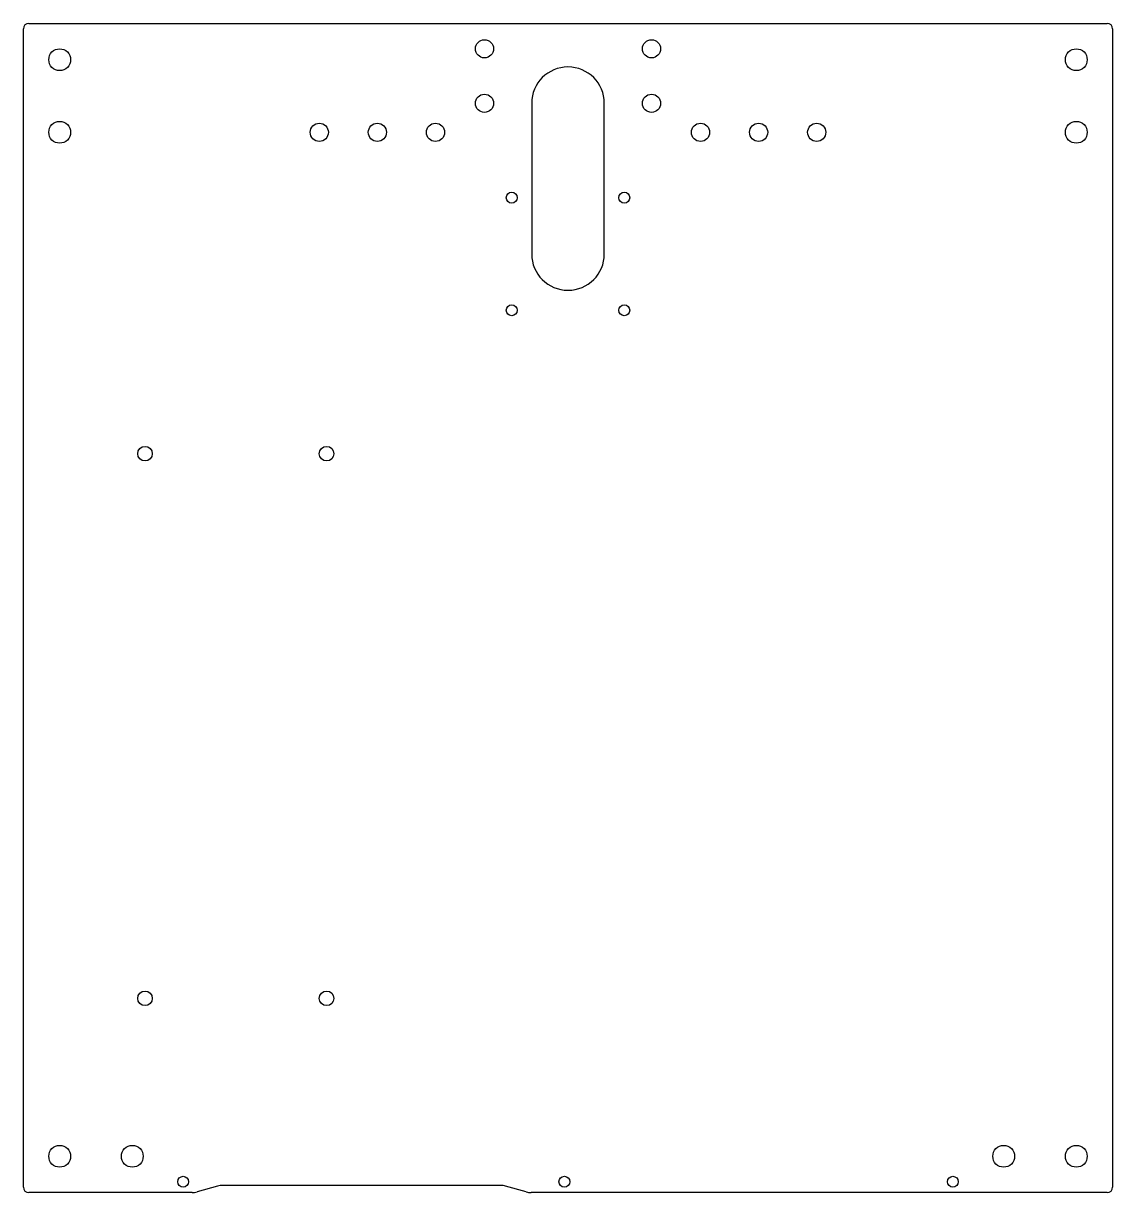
# Model space of a CAD drawing. Header units: millimetres. Extents: x -150 to 150, y -151 to 171.
import ezdxf

# ---------------------------------------------------------------- set-up
doc = ezdxf.new("R2010")
doc.units = ezdxf.units.MM

msp = doc.modelspace()

# ---------------------------------------------------------------- linework, layer by layer
at = {"color": 7, "linetype": 'Continuous', "lineweight": 25}
for p, q in [((-148.5, 171), (148.5, 171)), ((-150, -149.5), (-150, 169.5)), ((150, 169.5), (150, -149.5)), ((-10, 149), (-10, 107.5)), ((10, 107.5), (10, 149)), ((-103.55, -151), (-148.5, -151)), ((-96.52, -149.19), (-102.18, -150.81)), ((-18.55, -149), (-95.15, -149)), ((-11.52, -150.81), (-17.18, -149.19)), ((148.5, -151), (-10.15, -151))]:
    msp.add_line(p, q, dxfattribs=at)
for centre, radius in [((-23, 164), 2.5), ((23, 164), 2.5), ((-140, 161), 3), ((140, 161), 3), ((-23, 149), 2.5), ((23, 149), 2.5), ((-140, 141), 3), ((-68.5, 141), 2.5), ((-52.5, 141), 2.5), ((-36.5, 141), 2.5), ((36.5, 141), 2.5), ((52.5, 141), 2.5), ((68.5, 141), 2.5), ((140, 141), 3), ((-15.5, 123), 1.5), ((15.5, 123), 1.5), ((-15.5, 92), 1.5), ((15.5, 92), 1.5), ((-116.5, 52.5), 2), ((-66.5, 52.5), 2), ((-116.5, -97.5), 2), ((-66.5, -97.5), 2), ((-140, -141), 3), ((-120, -141), 3), ((120, -141), 3), ((140, -141), 3), ((-106, -148), 1.5), ((-1, -148), 1.5), ((106, -148), 1.5)]:
    msp.add_circle(centre, radius, dxfattribs=at)
for centre, radius, start, end in [((-148.5, 169.5), 1.5, 90, 180), ((148.5, 169.5), 1.5, 0, 90), ((0, 149), 10, 0, 180), ((0, 107.5), 10, 180, 0), ((-148.5, -149.5), 1.5, 180, 270), ((-103.55, -146), 5, 270, 285.9454), ((-95.15, -154), 5, 90, 105.9454), ((-18.55, -154), 5, 74.0546, 90), ((-10.15, -146), 5, 254.0546, 270), ((148.5, -149.5), 1.5, 270, 0)]:
    msp.add_arc(centre, radius, start, end, dxfattribs=at)

doc.saveas('drawing.dxf')
